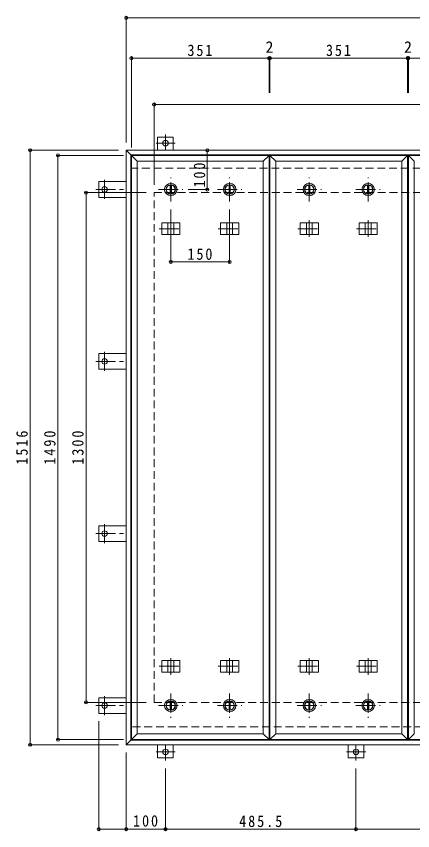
# Model space of a CAD drawing. Units: millimetres at full size, sheet at 1:10. Extents: x -2685 to 2799, y -1962 to 1857.
# Drawn here: x -2685 to -1675, y -410 to 1667 of the extents above; entities that cross this region are included whole.
import ezdxf
from ezdxf.enums import TextEntityAlignment as Align

# ---------------------------------------------------------------- set-up
doc = ezdxf.new("R2010")
doc.units = ezdxf.units.MM
doc.header["$LTSCALE"] = 10
doc.header["$PDMODE"] = 32
doc.header["$PDSIZE"] = 8
doc.linetypes.add('CHAIN1', pattern=[8, 5, -1, 1, -1])
doc.linetypes.add('DASHED2', pattern=[3, 2, -1])
for name, color, linetype, lineweight in [('0-1_躯体', 2, 'DASHED2', 9), ('0-2_仕上', 4, 'Continuous', 9), ('0-3_建具', 4, 'Continuous', 9), ('0-C', 2, 'Continuous', 9), ('0-E', 3, 'Continuous', 9), ('0-F', 7, 'Continuous', 9)]:
    doc.layers.add(name, color=color, linetype=linetype, lineweight=lineweight)
doc.styles.add('ＭＳ ゴシック', font='')
doc.styles.get('ＭＳ ゴシック').set_extended_font_data('MS Gothic')

msp = doc.modelspace()

# ---------------------------------------------------------------- linework, layer by layer
at = {"layer": '0-1_躯体'}
for p, q in [((-274.54, 1279.7), (-2392.54, 1279.7)), ((-2333.54, 1217.7), (-333.54, 1217.7)), ((-2333.54, -82.3), (-2333.54, 1217.7)), ((-2333.54, -82.3), (-333.54, -82.3)), ((-628.54, -144.3), (-2392.54, -144.3))]:
    msp.add_line(p, q, dxfattribs=at)
at = {"layer": '0-2_仕上'}
for p, q in [((-2391.54, -177.3), (-2391.54, 1312.7)), ((-2391.54, 1312.7), (-2040.54, 1312.7)), ((-2040.54, -177.3), (-2040.54, 1312.7)), ((-2038.54, -177.3), (-2038.54, 1312.7)), ((-2038.54, 1312.7), (-1687.54, 1312.7)), ((-1687.54, -177.3), (-1687.54, 1312.7)), ((-1685.54, -177.3), (-1685.54, 1312.7)), ((-1685.54, 1312.7), (-1334.54, 1312.7)), ((-2055.54, -162.3), (-2055.54, 1297.7)), ((-1702.54, -162.3), (-1702.54, 1297.7))]:
    msp.add_line(p, q, dxfattribs=at)
for points in [[(-2376.54, -162.3), (-2376.54, 1297.7), (-2391.54, 1312.7)], [(-2376.54, 1297.7), (-2055.54, 1297.7), (-2040.54, 1312.7)], [(-2023.54, -162.3), (-2023.54, 1297.7), (-2038.54, 1312.7)], [(-2023.54, 1297.7), (-1702.54, 1297.7), (-1687.54, 1312.7)], [(-1670.54, -162.3), (-1670.54, 1297.7), (-1685.54, 1312.7)], [(-2376.54, -162.3), (-2391.54, -177.3), (-2040.54, -177.3)], [(-2376.54, -162.3), (-2055.54, -162.3), (-2040.54, -177.3)], [(-2023.54, -162.3), (-2038.54, -177.3), (-1687.54, -177.3)], [(-2023.54, -162.3), (-1702.54, -162.3), (-1687.54, -177.3)], [(-1670.54, -162.3), (-1685.54, -177.3), (-1334.54, -177.3)]]:
    msp.add_lwpolyline(points, dxfattribs=at)
at = {"layer": '0-3_建具', "color": 2}
for p, q in [((-2404.54, 1325.7), (-2392.54, 1313.7)), ((-262.54, 1325.7), (-2404.54, 1325.7)), ((-2404.54, -190.3), (-2404.54, 1325.7)), ((-274.54, 1313.7), (-2392.54, 1313.7)), ((-2392.54, -178.3), (-2392.54, 1313.7)), ((-2404.54, -190.3), (-2392.54, -178.3)), ((-274.54, -178.3), (-2392.54, -178.3)), ((-262.54, -190.3), (-2404.54, -190.3))]:
    msp.add_line(p, q, dxfattribs=at)
at = {"layer": '0-3_建具', "linetype": 'CHAIN1'}
for p, q in [((-2291.04, 1147.82), (-2291.04, 1104.58)), ((-2141.04, 1147.82), (-2141.04, 1104.58)), ((-1938.04, 1147.82), (-1938.04, 1104.58)), ((-1788.04, 1147.82), (-1788.04, 1104.58)), ((-2320.45, 1125.7), (-2261.63, 1125.7)), ((-2170.45, 1125.7), (-2111.63, 1125.7)), ((-1967.45, 1125.7), (-1908.63, 1125.7)), ((-1817.45, 1125.7), (-1758.63, 1125.7)), ((-2291.04, -12.41), (-2291.04, 30.82)), ((-2141.04, -12.41), (-2141.04, 30.82)), ((-1938.04, -12.41), (-1938.04, 30.82)), ((-1788.04, -12.41), (-1788.04, 30.82)), ((-2320.45, 9.7), (-2261.63, 9.7)), ((-2170.45, 9.7), (-2111.63, 9.7)), ((-1967.45, 9.7), (-1908.63, 9.7)), ((-1817.45, 9.7), (-1758.63, 9.7))]:
    msp.add_line(p, q, dxfattribs=at)
at = {"layer": '0-3_建具'}
for p, q in [((-2314.13, 1140.7), (-2314.13, 1110.7)), ((-2314.13, 1140.7), (-2267.96, 1140.7)), ((-2298.54, 1140.7), (-2298.54, 1110.7)), ((-2283.54, 1140.7), (-2283.54, 1110.7)), ((-2267.96, 1140.7), (-2267.96, 1110.7)), ((-2164.13, 1140.7), (-2164.13, 1110.7)), ((-2164.13, 1140.7), (-2117.96, 1140.7)), ((-2148.54, 1140.7), (-2148.54, 1110.7)), ((-2133.54, 1140.7), (-2133.54, 1110.7)), ((-2117.96, 1140.7), (-2117.96, 1110.7)), ((-1961.13, 1140.7), (-1961.13, 1110.7)), ((-1961.13, 1140.7), (-1914.96, 1140.7)), ((-1945.54, 1140.7), (-1945.54, 1110.7)), ((-1930.54, 1140.7), (-1930.54, 1110.7)), ((-1914.96, 1140.7), (-1914.96, 1110.7)), ((-1811.13, 1140.7), (-1811.13, 1110.7)), ((-1811.13, 1140.7), (-1764.96, 1140.7)), ((-1795.54, 1140.7), (-1795.54, 1110.7)), ((-1780.54, 1140.7), (-1780.54, 1110.7)), ((-1764.96, 1140.7), (-1764.96, 1110.7)), ((-2314.13, 1110.7), (-2267.96, 1110.7)), ((-2164.13, 1110.7), (-2117.96, 1110.7)), ((-1961.13, 1110.7), (-1914.96, 1110.7)), ((-1811.13, 1110.7), (-1764.96, 1110.7)), ((-2314.13, -5.3), (-2314.13, 24.7)), ((-2314.13, 24.7), (-2267.96, 24.7)), ((-2298.54, -5.3), (-2298.54, 24.7)), ((-2283.54, -5.3), (-2283.54, 24.7)), ((-2267.96, -5.3), (-2267.96, 24.7)), ((-2164.13, -5.3), (-2164.13, 24.7)), ((-2164.13, 24.7), (-2117.96, 24.7)), ((-2148.54, -5.3), (-2148.54, 24.7)), ((-2133.54, -5.3), (-2133.54, 24.7)), ((-2117.96, -5.3), (-2117.96, 24.7)), ((-1961.13, -5.3), (-1961.13, 24.7)), ((-1961.13, 24.7), (-1914.96, 24.7)), ((-1945.54, -5.3), (-1945.54, 24.7)), ((-1930.54, -5.3), (-1930.54, 24.7)), ((-1914.96, -5.3), (-1914.96, 24.7)), ((-1811.13, -5.3), (-1811.13, 24.7)), ((-1811.13, 24.7), (-1764.96, 24.7)), ((-1795.54, -5.3), (-1795.54, 24.7)), ((-1780.54, -5.3), (-1780.54, 24.7)), ((-1764.96, -5.3), (-1764.96, 24.7)), ((-2314.13, -5.3), (-2267.96, -5.3)), ((-2164.13, -5.3), (-2117.96, -5.3)), ((-1961.13, -5.3), (-1914.96, -5.3)), ((-1811.13, -5.3), (-1764.96, -5.3))]:
    msp.add_line(p, q, dxfattribs=at)
at = {"layer": '0-C', "linetype": 'CHAIN1'}
for p, q in [((-2291.04, 1194.7), (-2291.04, 1256.7)), ((-2141.04, 1194.7), (-2141.04, 1256.7)), ((-1938.04, 1194.7), (-1938.04, 1256.7)), ((-1788.04, 1194.7), (-1788.04, 1256.7)), ((-2322.04, 1225.7), (-2260.04, 1225.7)), ((-2172.04, 1225.7), (-2110.04, 1225.7)), ((-1969.04, 1225.7), (-1907.04, 1225.7)), ((-1819.04, 1225.7), (-1757.04, 1225.7)), ((-2291.04, -59.3), (-2291.04, -121.3)), ((-2141.04, -59.3), (-2141.04, -121.3)), ((-1938.04, -59.3), (-1938.04, -121.3)), ((-1788.04, -59.3), (-1788.04, -121.3)), ((-2322.04, -90.3), (-2260.04, -90.3)), ((-2172.04, -90.3), (-2110.04, -90.3)), ((-1969.04, -90.3), (-1907.04, -90.3)), ((-1819.04, -90.3), (-1757.04, -90.3))]:
    msp.add_line(p, q, dxfattribs=at)
at = {"layer": '0-C'}
for p, q in [((-2292.54, 1237.1), (-2292.54, 1214.3)), ((-2289.54, 1237.1), (-2289.54, 1214.3)), ((-2142.54, 1237.1), (-2142.54, 1214.3)), ((-2139.54, 1237.1), (-2139.54, 1214.3)), ((-1939.54, 1237.1), (-1939.54, 1214.3)), ((-1936.54, 1237.1), (-1936.54, 1214.3)), ((-1789.54, 1237.1), (-1789.54, 1214.3)), ((-1786.54, 1237.1), (-1786.54, 1214.3)), ((-2292.54, -101.7), (-2292.54, -78.9)), ((-2289.54, -101.7), (-2289.54, -78.9)), ((-2142.54, -101.7), (-2142.54, -78.9)), ((-2139.54, -101.7), (-2139.54, -78.9)), ((-1939.54, -101.7), (-1939.54, -78.9)), ((-1936.54, -101.7), (-1936.54, -78.9)), ((-1789.54, -101.7), (-1789.54, -78.9)), ((-1786.54, -101.7), (-1786.54, -78.9))]:
    msp.add_line(p, q, dxfattribs=at)
for centre, radius in [((-2291.04, 1225.7), 16), ((-2291.04, 1225.7), 12), ((-2291.04, 1225.7), 11.5), ((-2141.04, 1225.7), 16), ((-2141.04, 1225.7), 12), ((-2141.04, 1225.7), 11.5), ((-1938.04, 1225.7), 16), ((-1938.04, 1225.7), 12), ((-1938.04, 1225.7), 11.5), ((-1788.04, 1225.7), 16), ((-1788.04, 1225.7), 12), ((-1788.04, 1225.7), 11.5), ((-2291.04, -90.3), 16), ((-2291.04, -90.3), 12), ((-2291.04, -90.3), 11.5), ((-2141.04, -90.3), 16), ((-2141.04, -90.3), 12), ((-2141.04, -90.3), 11.5), ((-1938.04, -90.3), 16), ((-1938.04, -90.3), 12), ((-1938.04, -90.3), 11.5), ((-1788.04, -90.3), 16), ((-1788.04, -90.3), 12), ((-1788.04, -90.3), 11.5)]:
    msp.add_circle(centre, radius, dxfattribs=at)
at = {"layer": '0-E'}
for p, q in [((-2324.54, 1325.7), (-2324.54, 1358.9)), ((-2284.54, 1358.9), (-2324.54, 1358.9)), ((-2284.54, 1325.7), (-2284.54, 1358.9)), ((-2404.54, 1245.7), (-2474.74, 1245.7)), ((-2474.74, 1245.7), (-2474.74, 1205.7)), ((-2404.54, 1205.7), (-2474.74, 1205.7)), ((-2404.54, 807.2), (-2474.74, 807.2)), ((-2474.74, 807.2), (-2474.74, 767.2)), ((-2404.54, 767.2), (-2474.74, 767.2)), ((-2474.74, 328.2), (-2474.74, 368.2)), ((-2404.54, 368.2), (-2474.74, 368.2)), ((-2404.54, 328.2), (-2474.74, 328.2)), ((-2404.54, -70.3), (-2474.74, -70.3)), ((-2474.74, -110.3), (-2474.74, -70.3)), ((-2404.54, -110.3), (-2474.74, -110.3)), ((-2324.54, -190.3), (-2324.54, -223.5)), ((-2284.54, -190.3), (-2284.54, -223.5)), ((-1839.04, -190.3), (-1839.04, -223.5)), ((-1799.04, -190.3), (-1799.04, -223.5)), ((-2284.54, -223.5), (-2324.54, -223.5)), ((-1799.04, -223.5), (-1839.04, -223.5))]:
    msp.add_line(p, q, dxfattribs=at)
at = {"layer": '0-E', "linetype": 'CHAIN1'}
for p, q in [((-2304.54, 1366.06), (-2304.54, 1325.9)), ((-2279.7, 1343.9), (-2328.59, 1343.9)), ((-2459.74, 1250.54), (-2459.74, 1201.66)), ((-2481.9, 1225.7), (-2404.54, 1225.7)), ((-2459.74, 812.04), (-2459.74, 763.16)), ((-2481.9, 787.2), (-2404.54, 787.2)), ((-2459.74, 323.36), (-2459.74, 372.25)), ((-2481.9, 348.2), (-2404.54, 348.2)), ((-2459.74, -115.14), (-2459.74, -66.25)), ((-2481.9, -90.3), (-2404.54, -90.3)), ((-2304.54, -230.66), (-2304.54, -190.5)), ((-1819.04, -230.66), (-1819.04, -190.5)), ((-2279.7, -208.5), (-2328.59, -208.5)), ((-1794.2, -208.5), (-1843.09, -208.5))]:
    msp.add_line(p, q, dxfattribs=at)
at = {"layer": '0-E'}
for centre in [(-2304.54, 1343.9), (-2459.74, 1225.7), (-2459.74, 787.2), (-2459.74, 348.2), (-2459.74, -90.3), (-2304.54, -208.5), (-1819.04, -208.5)]:
    msp.add_circle(centre, 7, dxfattribs=at)
at = {"layer": '0-F'}
for p, q in [((-2404.54, 1666.41), (-2404.54, 1345.7)), ((-2404.54, 1663.41), (-262.54, 1663.41)), ((-2391.54, 1563.62), (-2391.54, 1332.7)), ((-2391.54, 1560.62), (-2040.54, 1560.62)), ((-2040.54, 1563.62), (-2040.54, 1472.46)), ((-2040.54, 1560.62), (-2038.54, 1560.62)), ((-2038.54, 1563.62), (-2038.54, 1472.46)), ((-2038.54, 1560.62), (-1687.54, 1560.62)), ((-1687.54, 1563.62), (-1687.54, 1472.46)), ((-1687.54, 1560.62), (-1685.54, 1560.62)), ((-1685.54, 1563.62), (-1685.54, 1472.46)), ((-1685.54, 1560.62), (-1334.54, 1560.62)), ((-2333.54, 1445.42), (-2333.54, 1237.7)), ((-2333.54, 1442.42), (-333.54, 1442.42)), ((-2652.28, 1325.7), (-2424.54, 1325.7)), ((-2649.28, 1325.7), (-2649.28, -190.3)), ((-2581.48, 1312.7), (-2411.54, 1312.7)), ((-2578.48, -177.3), (-2578.48, 1312.7)), ((-2198.03, 1325.7), (-2198.03, 1225.7)), ((-2195.03, 1225.7), (-2246.34, 1225.7)), ((-2509.97, 1217.7), (-2353.54, 1217.7)), ((-2506.97, -82.3), (-2506.97, 1217.7)), ((-2291.04, 1037.95), (-2291.04, 1174.7)), ((-2141.04, 1037.95), (-2141.04, 1174.7)), ((-2291.04, 1040.95), (-2141.04, 1040.95)), ((-2509.97, -82.3), (-2353.54, -82.3)), ((-2474.74, -408.54), (-2474.74, -130.3)), ((-2581.48, -177.3), (-2411.54, -177.3)), ((-2652.28, -190.3), (-2424.54, -190.3)), ((-2404.54, -408.54), (-2404.54, -210.3)), ((-2304.54, -408.54), (-2304.54, -250.66)), ((-1819.04, -408.54), (-1819.04, -250.66)), ((-2474.74, -405.54), (-2404.54, -405.54)), ((-2404.54, -405.54), (-2304.54, -405.54)), ((-2304.54, -405.54), (-1819.04, -405.54)), ((-1819.04, -405.54), (-1333.54, -405.54))]:
    msp.add_line(p, q, dxfattribs=at)
for p in [(-2404.54, 1663.41), (-2391.54, 1560.62), (-2040.54, 1560.62), (-2038.54, 1560.62), (-1687.54, 1560.62), (-1685.54, 1560.62), (-2333.54, 1442.42), (-2649.28, 1325.7), (-2198.03, 1325.7), (-2578.48, 1312.7), (-2198.03, 1225.7), (-2506.97, 1217.7), (-2291.04, 1040.95), (-2141.04, 1040.95), (-2506.97, -82.3), (-2649.28, -190.3), (-2578.48, -177.3), (-2474.74, -405.54), (-2404.54, -405.54), (-2304.54, -405.54), (-1819.04, -405.54)]:
    msp.add_point(p, dxfattribs=at)

# ---------------------------------------------------------------- texts
at = {"layer": '0-F', "color": 2, "style": 'ＭＳ ゴシック'}
for p in [(-2049.54, 1565.62), (-1696.54, 1565.62)]:
    msp.add_text('2', height=29.33, dxfattribs=at).set_placement(p, align=Align.BOTTOM_LEFT)
at = {"layer": '0-F', "color": 2, "char_height": 29.33, "attachment_point": 7, "style": 'ＭＳ ゴシック'}
for s, insert in [('\\T1.27;\\W0.9;351', (-2248.54, 1565.62)), ('\\T1.27;\\W0.9;351', (-1895.54, 1565.62)), ('\\T1.27;\\W0.9;150', (-2248.54, 1045.95)), ('\\T1.27;\\W0.9;100', (-2387.04, -399.54)), ('\\T1.28;\\W0.9;485.5', (-2116.79, -400.54))]:
    msp.add_mtext(s, dxfattribs=dict(at, insert=insert))
at = {"layer": '0-F', "color": 2, "char_height": 29.33, "attachment_point": 7, "rotation": 90, "style": 'ＭＳ ゴシック'}
for s, insert in [('\\T1.27;\\W0.9;100', (-2203.03, 1230.78)), ('\\T1.28;\\W0.9;1516', (-2655.28, 523.95)), ('\\T1.28;\\W0.9;1490', (-2584.48, 523.95)), ('\\T1.28;\\W0.9;1300', (-2512.97, 523.95))]:
    msp.add_mtext(s, dxfattribs=dict(at, insert=insert))

doc.saveas('drawing.dxf')
